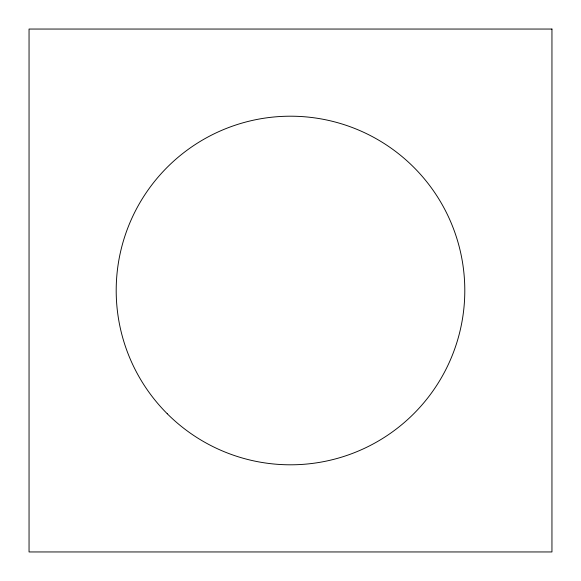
<?xml version="1.0" encoding="UTF-8"?>
<svg xmlns="http://www.w3.org/2000/svg" width="581" height="581" viewBox="0 0 581 581"><rect width="100%" height="100%" fill="white"/><g stroke="black" fill="none" stroke-linecap="round" stroke-linejoin="round"><path stroke-width="0.87" d="M551.95 29.05L29.05 29.05L29.05 551.95L551.95 551.95L551.95 29.05M167.248 413.752A174.3 174.3 0 0 0 458.859 335.615A174.3 174.3 0 0 0 245.385 122.141A174.3 174.3 0 0 0 167.248 413.752"/></g></svg>
